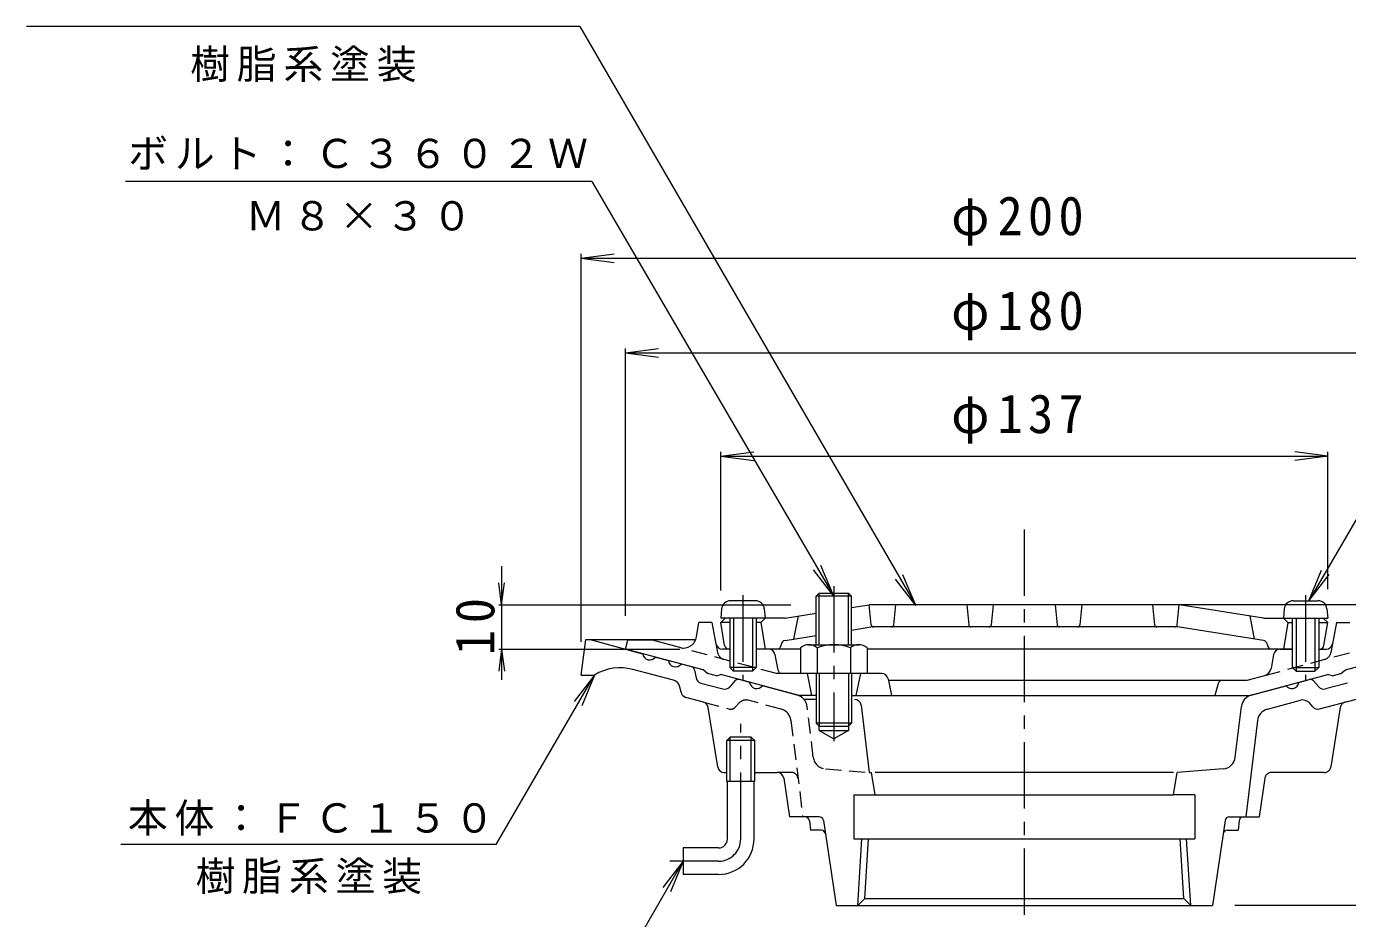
# Model space of a CAD drawing. Units: millimetres, scale not verified. Extents: x -248 to 221, y -346 to 286.
# Drawn here: x -248.3 to 49.9, y -102.8 to 98.5 of the extents above; entities that cross this region are included whole.
import ezdxf

# ---------------------------------------------------------------- set-up
doc = ezdxf.new("R2010")
doc.units = ezdxf.units.MM
doc.header["$LTSCALE"] = 3
for name, pattern in [('CHAIN1', [8, 5, -1, 1, -1]), ('DASHED1', [1.8, 1.2, -0.6]), ('DOUBLE_CHAIN1', [8.8, 5, -1, 0.6, -0.6, 0.6, -1])]:
    doc.linetypes.add(name, pattern=pattern)
for name, color, linetype, lineweight in [('0-0_通り芯', 3, 'Continuous', 9), ('0-1_躯体', 2, 'Continuous', 9), ('0-2_仕上', 6, 'Continuous', 9), ('0-4_その他', 7, 'Continuous', 9), ('0-5_寸法', 7, 'Continuous', 9), ('0-A', 4, 'Continuous', 9)]:
    doc.layers.add(name, color=color, linetype=linetype, lineweight=lineweight)
doc.styles.add('ＭＳ ゴシック', font='')
doc.styles.get('ＭＳ ゴシック').set_extended_font_data('MS Gothic')

msp = doc.modelspace()

# ---------------------------------------------------------------- linework, layer by layer
at = {"layer": '0-0_通り芯', "linetype": 'CHAIN1'}
for p, q in [((-23.077, -14.991), (-23.077, -107.859)), ((-87.077, -84.877), (-87.077, -58.877)), ((-92.077, -89.877), (-103.077, -89.877))]:
    msp.add_line(p, q, dxfattribs=at)
at = {"layer": '0-0_通り芯'}
for p, q in [((-123.077, -47.877), (-122.077, -39.877)), ((-122.077, -39.877), (-97.241, -39.877)), ((-121.077, -39.877), (-109.222, -43.054)), ((-106.324, -43.83), (-103.426, -44.607)), ((-102.248, -49.064), (-111.435, -46.602)), ((-98.228, -46), (-100.528, -45.383)), ((-97.507, -46.765), (-97.144, -48.538)), ((-123.077, -47.877), (-120.077, -47.877)), ((-100.567, -51.761), (-100.806, -50.595)), ((-96.063, -49.686), (-91.092, -51.018)), ((-88.381, -49.21), (-89.582, -50.564)), ((-85.073, -49.524), (-87.374, -48.908)), ((-74.31, -52.408), (-82.176, -50.301)), ((28.156, -52.408), (36.021, -50.301)), ((38.919, -49.524), (41.22, -48.908)), ((42.227, -49.21), (43.427, -50.564)), ((49.908, -49.686), (44.937, -51.018)), ((-95.517, -53.973), (-99.486, -52.91)), ((-70.077, -53.377), (-72.789, -53.377)), ((31.797, -55.574), (39.27, -53.571)), ((43.585, -55.521), (53.331, -52.91)), ((-92.279, -68.614), (-94.424, -55.185)), ((-59.917, -54.696), (-58.077, -69.838)), ((24.542, -66.443), (25.954, -54.941)), ((42.074, -55.067), (41.284, -54.176)), ((-69.401, -60.377), (-69.401, -59.377)), ((-62.754, -59.377), (-62.754, -60.377)), ((29.596, -58.106), (26.923, -79.877)), ((-89.437, -61.877), (-90.252, -62.677)), ((-84.717, -61.877), (-89.437, -61.877)), ((-89.437, -71.877), (-89.437, -61.877)), ((-83.902, -62.677), (-84.717, -61.877)), ((-84.717, -71.877), (-84.717, -61.877)), ((-69.401, -60.377), (-62.754, -60.377)), ((-69.401, -60.377), (-66.077, -62.296)), ((-62.754, -60.377), (-66.077, -62.296)), ((-83.902, -62.677), (-90.252, -62.677)), ((-90.252, -71.877), (-90.252, -62.677)), ((-83.902, -71.877), (-83.902, -62.677)), ((-90.798, -69.877), (-90.252, -69.877)), ((-83.902, -69.877), (-78.869, -69.877)), ((-77.386, -71.155), (-76.077, -79.877)), ((-58.077, -69.838), (-57.577, -69.877)), ((10.589, -69.877), (-56.744, -69.877)), ((21.798, -69.068), (11.423, -69.877)), ((-83.902, -71.877), (-90.252, -71.877)), ((-90.077, -84.877), (-90.077, -71.877)), ((-84.077, -84.877), (-84.077, -71.877)), ((-61.577, -74.877), (-61.577, -84.877)), ((-56.744, -74.877), (10.589, -74.877)), ((15.423, -74.877), (15.423, -84.877)), ((-69.382, -79.877), (-76.077, -79.877)), ((23.228, -79.877), (26.923, -79.877)), ((-71.588, -80.755), (-71.327, -82.877)), ((-68.941, -82.877), (-71.327, -82.877)), ((-68.393, -80.732), (-65.577, -99.877)), ((22.238, -80.732), (19.423, -99.877)), ((22.786, -82.877), (25.173, -82.877)), ((25.433, -80.755), (25.173, -82.877)), ((-61.577, -84.877), (15.423, -84.877)), ((-60.669, -99.877), (-59.732, -84.877)), ((14.515, -99.877), (13.577, -84.877)), ((-100.077, -86.877), (-100.077, -92.877)), ((-92.077, -86.877), (-100.077, -86.877)), ((-92.077, -92.877), (-100.077, -92.877)), ((14.515, -99.877), (12.937, -98.3)), ((-65.577, -99.877), (19.423, -99.877))]:
    msp.add_line(p, q, dxfattribs=at)
at = {"layer": '0-0_通り芯', "linetype": 'DASHED1'}
for p, q in [((-77.952, -55.574), (-85.425, -53.571)), ((-95.517, -53.973), (-89.739, -55.521)), ((-88.229, -55.067), (-87.439, -54.176)), ((-70.697, -66.443), (-72.109, -54.941)), ((-75.751, -58.106), (-73.077, -79.877)), ((-75.632, -69.877), (-78.869, -69.877)), ((-67.952, -69.068), (-58.077, -69.838))]:
    msp.add_line(p, q, dxfattribs=at)
at = {"layer": '0-0_通り芯', "linetype": 'DOUBLE_CHAIN1'}
for p, q in [((48.269, -55.185), (46.125, -68.614)), ((31.231, -71.155), (29.923, -79.877)), ((44.643, -69.877), (32.715, -69.877)), ((26.923, -79.877), (29.923, -79.877))]:
    msp.add_line(p, q, dxfattribs=at)
at = {"layer": '0-0_通り芯'}
for points in [[(-61.577, -74.877), (-56.744, -74.877), (-57.577, -69.877)], [(15.423, -74.877), (10.589, -74.877), (11.423, -69.877)], [(-60.669, -99.877), (-59.092, -98.3), (-58.253, -84.877)], [(-59.092, -98.3), (12.937, -98.3), (12.098, -84.877)]]:
    msp.add_lwpolyline(points, dxfattribs=at)
for centre, radius, start, end in [((-107.611, -42.838), 1.625, 187.618, 322.3797), ((-101.815, -44.391), 1.625, 187.62059, 322.37891), ((-114.282, -57.227), 11, 74.99997, 121.79021), ((-98.486, -46.966), 1, 11.56642, 75.00078), ((-102.765, -50.996), 2, 11.56621, 75.0005), ((-95.674, -48.237), 1.5, 191.5649, 254.99991), ((-90.704, -49.569), 1.5, 254.99991, 318.43558), ((-87.633, -49.874), 1, 75.00023, 138.43498), ((-83.463, -49.309), 1.625, 187.62059, 322.37891), ((37.308, -49.309), 1.625, 217.62109, 352.37941), ((41.478, -49.874), 1, 41.56502, 104.99977), ((44.549, -49.569), 1.5, 221.56442, 285.00009), ((-99.098, -51.461), 1.5, 191.56461, 254.99991), ((-75.087, -55.306), 3, 40.01387, 75.00041), ((-61.406, -54.877), 1.5, 6.92824, 90), ((28.932, -55.306), 3, 104.99959, 173.00027), ((39.788, -55.503), 2, 41.56493, 105.00052), ((-95.905, -55.422), 1.5, 9.07449, 74.99991), ((32.573, -58.472), 3, 105.00009, 172.99992), ((43.196, -54.072), 1.5, 221.56349, 284.99872), ((21.565, -66.077), 3, 274.46042, 353.00002), ((-90.798, -68.377), 1.5, 189.07449, 270), ((-78.869, -71.377), 1.5, 8.5307, 90), ((-72.58, -80.877), 1, 6.99998, 90), ((-69.382, -80.877), 1, 8.36589, 90), ((23.228, -80.877), 1, 90, 171.63411), ((26.426, -80.877), 1, 90, 173.00002), ((-68.941, -83.877), 1, 8.36589, 90), ((22.786, -83.877), 1, 90, 171.63411), ((-92.077, -84.877), 2, 270, 0), ((-92.077, -84.877), 8, 270, 0)]:
    msp.add_arc(centre, radius, start, end, dxfattribs=at)
at = {"layer": '0-0_通り芯', "linetype": 'DASHED1'}
for centre, radius, start, end in [((-85.942, -55.503), 2, 74.99948, 138.43507), ((-75.087, -55.306), 3, 6.99973, 40.01387), ((-89.351, -54.072), 1.5, 255.00128, 318.43651), ((-78.728, -58.472), 3, 7.00008, 74.99991), ((-67.719, -66.077), 3, 186.99998, 265.53958), ((-75.632, -71.377), 1.5, 7.00052, 90)]:
    msp.add_arc(centre, radius, start, end, dxfattribs=at)
at = {"layer": '0-0_通り芯', "linetype": 'DOUBLE_CHAIN1'}
for centre, start, end in [((49.75, -55.422), 105.00009, 170.92551), ((32.715, -71.377), 90, 171.4693), ((44.643, -68.377), 270, 350.92551)]:
    msp.add_arc(centre, 1.5, start, end, dxfattribs=at)
at = {"layer": '0-0_通り芯', "linetype": 'CHAIN1'}
msp.add_arc((-92.077, -84.877), 5, 270, 0, dxfattribs=at)
at = {"layer": '0-1_躯体', "color": 7}
for p, q in [((-141.077, -23.267), (-141.077, -48.992)), ((-141.077, -32.021), (-141.729, -27.064)), ((-141.077, -32.021), (-140.424, -27.064)), ((-141.677, -32.021), (-75.774, -32.021)), ((-141.077, -42.021), (-141.729, -46.978)), ((-141.677, -42.021), (-100.84, -42.021)), ((-141.077, -42.021), (-140.424, -46.978))]:
    msp.add_line(p, q, dxfattribs=at)
at = {"layer": '0-1_躯体', "color": 4}
for p, q in [((-69.401, -41.021), (-69.401, -29.377)), ((-62.754, -41.021), (-62.754, -29.377)), ((-70.077, -41.021), (-70.077, -30.054)), ((-62.077, -41.021), (-62.077, -30.054)), ((-73.577, -41.743), (-73.577, -47.521)), ((-71.701, -41.021), (-60.454, -41.021)), ((-69.825, -41.743), (-69.825, -47.521)), ((-62.33, -41.743), (-62.33, -47.521)), ((-58.577, -41.743), (-58.577, -47.521)), ((-70.077, -47.521), (-70.077, -58.701)), ((-69.401, -47.521), (-69.401, -59.377)), ((-62.754, -47.521), (-62.754, -59.377)), ((-62.077, -47.521), (-62.077, -58.701))]:
    msp.add_line(p, q, dxfattribs=at)
at = {"layer": '0-1_躯体', "color": 4, "linetype": 'CHAIN1'}
msp.add_line((-66.077, -27.813), (-66.077, -62.77), dxfattribs=at)
at = {"layer": '0-1_躯体'}
for p, q in [((-97.07, -39.24), (-96.577, -36.021)), ((-93.577, -36.021), (-96.577, -36.021)), ((-93.577, -36.021), (-92.68, -40.81)), ((47.423, -36.021), (46.528, -40.797)), ((47.423, -36.021), (50.423, -36.021)), ((-113.077, -42.021), (-112.577, -40.021)), ((-107.018, -40.021), (-112.577, -40.021)), ((-100.812, -41.684), (-107.018, -40.021)), ((-89.577, -42.021), (-91.208, -42.021)), ((-79.357, -43.258), (-78.8, -46.389)), ((33.203, -43.258), (32.645, -46.389)), ((34.679, -42.021), (37.423, -42.021)), ((43.423, -42.021), (45.053, -42.021)), ((-55.307, -47.521), (-78.194, -47.521)), ((-72.077, -47.521), (-71.077, -52.521)), ((-60.077, -47.521), (-61.077, -52.521)), ((46.423, -48.031), (48.423, -47.495)), ((-92.577, -48.031), (-91.577, -47.782)), ((-73.89, -52.521), (-91.577, -47.782)), ((-53.836, -48.727), (-53.077, -52.521)), ((-53.777, -49.021), (27.275, -49.021)), ((20.716, -49.746), (19.923, -52.521)), ((27.275, -49.021), (31.194, -47.971)), ((27.736, -52.521), (45.423, -47.782)), ((46.423, -48.031), (45.423, -47.782)), ((-70.077, -52.521), (-73.89, -52.521)), ((-62.077, -52.521), (27.736, -52.521))]:
    msp.add_line(p, q, dxfattribs=at)
at = {"layer": '0-1_躯体', "linetype": 'DASHED1'}
for p, q in [((-79.028, -47.521), (-100.812, -41.684)), ((-92.682, -40.797), (-92.309, -42.787)), ((31.194, -47.971), (54.658, -41.684)), ((46.528, -40.797), (46.155, -42.787)), ((-78.194, -47.521), (-79.028, -47.521))]:
    msp.add_line(p, q, dxfattribs=at)
at = {"layer": '0-1_躯体', "color": 4}
for points in [[(-62.077, -30.054), (-70.077, -30.054), (-69.401, -29.377), (-62.754, -29.377)], [(-62.077, -58.701), (-70.077, -58.701), (-69.401, -59.377), (-62.754, -59.377)]]:
    msp.add_lwpolyline(points, close=True, dxfattribs=at)
at = {"layer": '0-1_躯体'}
for points in [[(-92.577, -48.031), (-94.577, -47.495), (-95.577, -46.71), (-113.077, -42.021)], [(48.423, -47.495), (49.423, -46.71), (66.923, -42.021)]]:
    msp.add_lwpolyline(points, dxfattribs=at)
for centre, radius, start, end in [((-100.036, -38.786), 3, 254.99973, 351.29286), ((-91.208, -40.521), 1.5, 190.61617, 270), ((45.053, -40.521), 1.5, 270, 349.38383), ((-80.834, -43.521), 1.5, 10.08838, 90), ((34.679, -43.521), 1.5, 90, 169.91162), ((-76.831, -46.039), 2, 190.08849, 227.81366), ((-55.307, -49.021), 1.5, 11.31021, 90), ((30.676, -46.039), 2, 284.9995, 349.91151), ((21.677, -50.021), 1, 90, 164.05402)]:
    msp.add_arc(centre, radius, start, end, dxfattribs=at)
at = {"layer": '0-1_躯体', "color": 4}
for centre, radius, start, end in [((-71.701, -43.821), 2.8, 47.92557, 132.07463), ((-66.077, -51.11), 10.089, 68.19786, 111.80214), ((-60.454, -43.821), 2.8, 47.92572, 132.07428)]:
    msp.add_arc(centre, radius, start, end, dxfattribs=at)
at = {"layer": '0-1_躯体', "linetype": 'DASHED1'}
for centre, start, end in [((-90.344, -42.418), 190.61488, 255.0005), ((44.189, -42.418), 284.9995, 349.38512)]:
    msp.add_arc(centre, 2, start, end, dxfattribs=at)
at = {"layer": '0-2_仕上'}
for p, q in [((-62.077, -32.652), (-58.077, -32.021)), ((11.923, -32.021), (-58.077, -32.021)), ((-57.622, -36.571), (-58.077, -32.021)), ((-52.532, -36.571), (-52.077, -32.021)), ((-36.077, -32.021), (-35.622, -36.571)), ((-30.077, -32.021), (-30.532, -36.571)), ((-16.077, -32.021), (-15.622, -36.571)), ((-10.077, -32.021), (-10.532, -36.571)), ((6.378, -36.571), (5.923, -32.021)), ((11.468, -36.571), (11.923, -32.021)), ((30.923, -35.021), (11.923, -32.021)), ((-90.577, -35.021), (-91.577, -36.021)), ((-77.077, -35.021), (-90.577, -35.021)), ((-77.077, -35.021), (-70.077, -33.916)), ((-75.077, -39.767), (-74.077, -34.547)), ((28.923, -39.767), (27.923, -34.547)), ((30.923, -35.021), (44.423, -35.021)), ((44.423, -35.021), (45.423, -36.021)), ((-90.717, -41.185), (-91.577, -36.021)), ((-89.577, -36.021), (-91.577, -36.021)), ((-82.577, -36.021), (-83.577, -36.021)), ((-62.077, -37.714), (-57.685, -37.021)), ((11.53, -37.021), (-57.685, -37.021)), ((30.933, -40.084), (11.53, -37.021)), ((36.423, -36.021), (37.423, -36.021)), ((43.423, -36.021), (45.423, -36.021)), ((44.562, -41.185), (45.423, -36.021)), ((-77.922, -40.931), (-77.955, -41.162)), ((-77.088, -40.084), (-70.077, -38.978)), ((31.767, -40.931), (31.8, -41.162)), ((-89.577, -42.021), (-89.73, -42.021)), ((-73.577, -42.021), (-83.577, -42.021)), ((37.423, -42.021), (-58.577, -42.021)), ((43.576, -42.021), (43.423, -42.021))]:
    msp.add_line(p, q, dxfattribs=at)
for points in [[(-81.577, -35.021), (-82.577, -36.021), (-81.577, -42.021)], [(35.423, -35.021), (36.423, -36.021), (35.423, -42.021)]]:
    msp.add_lwpolyline(points, dxfattribs=at)
for centre, radius, start, end in [((-57.125, -36.521), 0.5, 185.71199, 270), ((-53.03, -36.521), 0.5, 270, 354.28801), ((-35.125, -36.521), 0.5, 185.71199, 270), ((-31.03, -36.521), 0.5, 270, 354.28801), ((-15.125, -36.521), 0.5, 185.71199, 270), ((-11.03, -36.521), 0.5, 270, 354.28801), ((6.875, -36.521), 0.5, 185.71199, 270), ((10.97, -36.521), 0.5, 270, 354.28801), ((-89.73, -41.021), 1, 189.46068, 270), ((-78.945, -41.021), 1, 270, 351.87032), ((-76.932, -41.072), 1, 98.97215, 171.87018), ((30.777, -41.072), 1, 8.12982, 81.02785), ((32.79, -41.021), 1, 188.12968, 270), ((43.576, -41.021), 1, 270, 350.53932)]:
    msp.add_arc(centre, radius, start, end, dxfattribs=at)
at = {"layer": '0-4_その他'}
for p, q in [((-123.077, 46.22), (-115.641, 47.199)), ((-123.077, -40.377), (-123.077, 47.199)), ((-123.077, 46.22), (76.923, 46.22)), ((-123.077, 46.22), (-115.641, 45.241)), ((-113.077, 24.845), (-105.641, 25.824)), ((-113.077, -34.521), (-113.077, 25.824)), ((-113.077, 24.845), (66.923, 24.845)), ((-113.077, 24.845), (-105.641, 23.866)), ((-91.577, 1.541), (-84.141, 2.52)), ((-91.577, -28.821), (-91.577, 2.52)), ((-91.577, 1.541), (45.423, 1.541)), ((-91.577, 1.541), (-84.141, 0.562)), ((45.423, 1.541), (37.987, 2.52)), ((45.423, 1.541), (37.987, 0.562)), ((45.423, -28.521), (45.423, 2.52)), ((95.999, -32.021), (11.923, -32.021)), ((95.999, -99.877), (24.489, -99.877))]:
    msp.add_line(p, q, dxfattribs=at)
at = {"layer": '0-5_寸法'}
for p, q in [((-123.418, 98.517), (-248.336, 98.517)), ((-123.418, 98.517), (-47.577, -32.197)), ((-120.713, 63.538), (-225.967, 63.538)), ((-120.713, 63.538), (-66.077, -30.054)), ((-66.077, -30.054), (-68.976, -23.137)), ((-66.077, -30.054), (-70.668, -24.123)), ((-47.577, -32.197), (-52.151, -26.253)), ((-47.577, -32.197), (-50.456, -25.272)), ((41.131, -31.121), (45.72, -25.188)), ((-120.077, -47.877), (-124.659, -53.815)), ((-142.286, -86.11), (-227.008, -86.11)), ((-100.077, -89.877), (-104.642, -95.828))]:
    msp.add_line(p, q, dxfattribs=at)
for points in [[(99.607, 69.264), (41.131, -31.121), (44.028, -24.203)], [(-142.286, -86.11), (-120.077, -47.877), (-122.966, -54.799)], [(-124.551, -132.286), (-100.077, -89.877), (-102.946, -96.807)]]:
    msp.add_lwpolyline(points, dxfattribs=at)
at = {"layer": '0-A'}
for p, q in [((-83.751, -31.121), (-89.403, -31.121)), ((37.597, -31.121), (43.249, -31.121)), ((-91.396, -32.947), (-91.577, -35.021)), ((-81.577, -35.021), (-91.577, -35.021)), ((-89.577, -35.021), (-89.577, -46.151)), ((-88.707, -35.021), (-88.707, -47.021)), ((-84.447, -35.021), (-84.447, -47.021)), ((-83.577, -35.021), (-83.577, -46.151)), ((-81.759, -32.947), (-81.577, -35.021)), ((35.604, -32.947), (35.423, -35.021)), ((35.423, -35.021), (45.423, -35.021)), ((37.423, -35.021), (37.423, -46.151)), ((38.293, -35.021), (38.293, -47.021)), ((42.553, -35.021), (42.553, -47.021)), ((43.423, -35.021), (43.423, -46.151)), ((45.241, -32.947), (45.423, -35.021)), ((-88.707, -47.021), (-89.577, -46.151)), ((-83.577, -46.151), (-89.577, -46.151)), ((-84.447, -47.021), (-88.707, -47.021)), ((-84.447, -47.021), (-83.577, -46.151)), ((38.293, -47.021), (37.423, -46.151)), ((37.423, -46.151), (43.423, -46.151)), ((38.293, -47.021), (42.553, -47.021)), ((42.553, -47.021), (43.423, -46.151))]:
    msp.add_line(p, q, dxfattribs=at)
at = {"layer": '0-A', "linetype": 'CHAIN1'}
for p, q in [((-86.577, -29.859), (-86.577, -49.121)), ((40.423, -29.859), (40.423, -49.121))]:
    msp.add_line(p, q, dxfattribs=at)
at = {"layer": '0-A'}
for centre, start, end in [((-89.403, -33.121), 90, 174.99998), ((-83.751, -33.121), 5.00002, 90), ((37.597, -33.121), 90, 174.99998), ((43.249, -33.121), 5.00002, 90)]:
    msp.add_arc(centre, 2, start, end, dxfattribs=at)

# ---------------------------------------------------------------- texts
at = {"layer": '0-1_躯体', "insert": (-142.563, -43.396), "char_height": 8.798, "attachment_point": 7, "rotation": 90, "style": 'ＭＳ ゴシック'}
msp.add_mtext('\\T1.27;\\W0.95;10', dxfattribs=at)
at = {"layer": '0-4_その他', "color": 2, "char_height": 8.798, "attachment_point": 7, "style": 'ＭＳ ゴシック'}
for s, insert in [('\\T1.21;\\W0.95;φ200', (-39.577, 49.008)), ('\\T1.21;\\W0.95;φ180', (-39.577, 27.633)), ('\\T1.21;\\W0.95;φ137', (-39.577, 4.329))]:
    msp.add_mtext(s, dxfattribs=dict(at, insert=insert))
at = {"layer": '0-5_寸法', "char_height": 6.598, "attachment_point": 7, "style": 'ＭＳ ゴシック'}
for s, insert in [('\\T1.17;樹脂系塗装', (-211.377, 85.967)), ('\\T1.17;ボルト：Ｃ３６０２Ｗ', (-225.353, 66.167)), ('\\T1.17;Ｍ８×３０', (-198.84, 52.367)), ('\\T1.17;本体：ＦＣ１５０', (-225.441, -84.148)), ('\\T1.17;樹脂系塗装', (-210.147, -97.311))]:
    msp.add_mtext(s, dxfattribs=dict(at, insert=insert))

doc.saveas('drawing.dxf')
